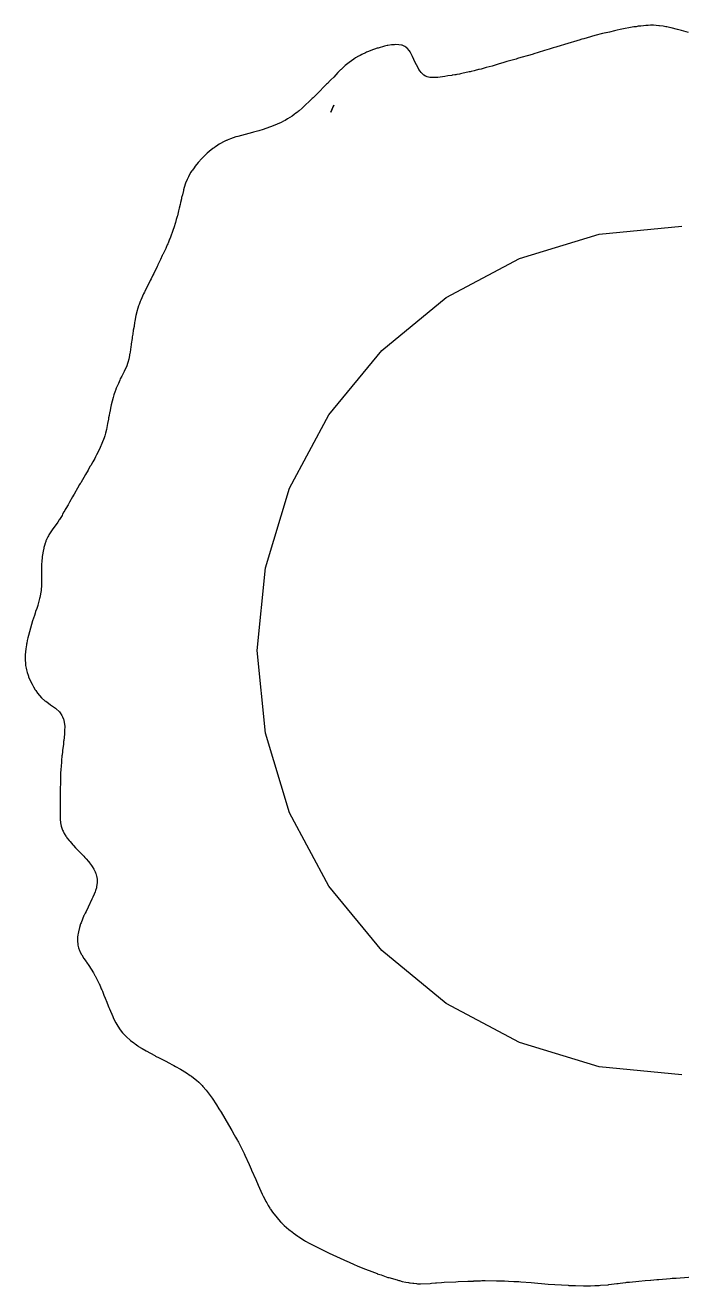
# Model space of a CAD drawing. Header units: metres. Extents: x 2 to 194, y 4 to 190.
# Drawn here: x 2.2 to 98.1, y 4.4 to 188.5 of the extents above; entities that cross this region are included whole.
import ezdxf

# ---------------------------------------------------------------- set-up
doc = ezdxf.new("R2010")
doc.units = ezdxf.units.M

msp = doc.modelspace()

# ---------------------------------------------------------------- linework, layer by layer
for p, q in [((89.12, 187.88), (88.66, 187.76)), ((91.12, 188.25), (89.12, 187.88)), ((91.43, 188.28), (91.12, 188.25)), ((91.75, 188.34), (91.43, 188.28)), ((92.13, 188.37), (91.75, 188.34)), ((92.52, 188.42), (92.13, 188.37)), ((92.87, 188.45), (92.52, 188.42)), ((93.21, 188.47), (92.87, 188.45)), ((93.54, 188.48), (93.21, 188.47)), ((93.76, 188.49), (93.54, 188.48)), ((93.95, 188.5), (93.76, 188.49)), ((94.34, 188.47), (93.95, 188.5)), ((94.74, 188.43), (94.34, 188.47)), ((94.86, 188.42), (94.74, 188.43)), ((95.39, 188.35), (94.86, 188.42)), ((95.78, 188.28), (95.39, 188.35)), ((95.91, 188.26), (95.78, 188.28)), ((96.31, 188.16), (95.91, 188.26)), ((96.56, 188.11), (96.31, 188.16)), ((97.47, 187.89), (96.56, 188.11)), ((98.07, 187.71), (97.47, 187.89)), ((83.26, 186.38), (80.98, 185.68)), ((83.38, 186.41), (83.26, 186.38)), ((83.51, 186.45), (83.38, 186.41)), ((83.81, 186.52), (83.51, 186.45)), ((84.29, 186.67), (83.81, 186.52)), ((85.43, 186.97), (84.29, 186.67)), ((86.51, 187.28), (85.43, 186.97)), ((87.01, 187.38), (86.51, 187.28)), ((87.04, 187.39), (87.01, 187.38)), ((87.06, 187.39), (87.04, 187.39)), ((87.53, 187.5), (87.06, 187.39)), ((88.26, 187.67), (87.53, 187.5)), ((88.66, 187.76), (88.26, 187.67)), ((99.08, 187.42), (98.07, 187.71)), ((51.4, 184.21), (51.13, 184.09)), ((51.93, 184.48), (51.4, 184.21)), ((52.07, 184.54), (51.93, 184.48)), ((52.21, 184.59), (52.07, 184.54)), ((52.6, 184.77), (52.21, 184.59)), ((52.72, 184.82), (52.6, 184.77)), ((53.64, 185.12), (52.72, 184.82)), ((53.76, 185.16), (53.64, 185.12)), ((54.68, 185.42), (53.76, 185.16)), ((55.08, 185.52), (54.68, 185.42)), ((55.2, 185.54), (55.08, 185.52)), ((55.72, 185.62), (55.2, 185.54)), ((56.12, 185.65), (55.72, 185.62)), ((56.24, 185.66), (56.12, 185.65)), ((56.77, 185.64), (56.24, 185.66)), ((57.16, 185.6), (56.77, 185.64)), ((57.29, 185.56), (57.16, 185.6)), ((57.69, 185.39), (57.29, 185.56)), ((57.81, 185.3), (57.69, 185.39)), ((57.86, 185.26), (57.81, 185.3)), ((58, 185.13), (57.86, 185.26)), ((58.33, 184.76), (58, 185.13)), ((58.35, 184.73), (58.33, 184.76)), ((58.43, 184.6), (58.35, 184.73)), ((58.65, 184.21), (58.43, 184.6)), ((58.78, 183.94), (58.65, 184.21)), ((76.24, 184.23), (75.7, 184.07)), ((76.41, 184.28), (76.24, 184.23)), ((76.5, 184.31), (76.41, 184.28)), ((77.13, 184.49), (76.5, 184.31)), ((78.04, 184.78), (77.13, 184.49)), ((78.75, 184.99), (78.04, 184.78)), ((79.33, 185.19), (78.75, 184.99)), ((79.73, 185.3), (79.33, 185.19)), ((79.87, 185.34), (79.73, 185.3)), ((80.36, 185.5), (79.87, 185.34)), ((80.98, 185.68), (80.36, 185.5)), ((48.97, 182.61), (48.56, 182.23)), ((49.53, 183.06), (48.97, 182.61)), ((50.21, 183.54), (49.53, 183.06)), ((50.46, 183.71), (50.21, 183.54)), ((50.9, 183.96), (50.46, 183.71)), ((51.03, 184.04), (50.9, 183.96)), ((51.13, 184.09), (51.03, 184.04)), ((59.19, 183.07), (58.78, 183.94)), ((59.56, 182.38), (59.19, 183.07)), ((59.73, 182.05), (59.56, 182.38)), ((70.41, 182.53), (69.54, 182.3)), ((71.29, 182.82), (70.41, 182.53)), ((72.1, 183.05), (71.29, 182.82)), ((72.42, 183.16), (72.1, 183.05)), ((72.58, 183.21), (72.42, 183.16)), ((73.91, 183.56), (72.58, 183.21)), ((74.12, 183.62), (73.91, 183.56)), ((74.6, 183.76), (74.12, 183.62)), ((75.7, 184.07), (74.6, 183.76)), ((46.88, 180.52), (46.76, 180.4)), ((47.28, 180.92), (46.88, 180.52)), ((47.91, 181.58), (47.28, 180.92)), ((48.3, 181.98), (47.91, 181.58)), ((48.37, 182.04), (48.3, 181.98)), ((48.56, 182.23), (48.37, 182.04)), ((59.9, 181.78), (59.73, 182.05)), ((60.04, 181.6), (59.9, 181.78)), ((60.42, 181.21), (60.04, 181.6)), ((60.67, 181.07), (60.42, 181.21)), ((60.81, 181), (60.67, 181.07)), ((60.94, 180.95), (60.81, 181)), ((61.34, 180.87), (60.94, 180.95)), ((61.46, 180.85), (61.34, 180.87)), ((61.99, 180.86), (61.46, 180.85)), ((62.11, 180.87), (61.99, 180.86)), ((62.51, 180.87), (62.11, 180.87)), ((63.51, 181), (62.51, 180.87)), ((63.97, 181.09), (63.51, 181)), ((64.53, 181.16), (63.97, 181.09)), ((64.59, 181.18), (64.53, 181.16)), ((64.99, 181.25), (64.59, 181.18)), ((65.12, 181.26), (64.99, 181.25)), ((65.24, 181.29), (65.12, 181.26)), ((65.64, 181.36), (65.24, 181.29)), ((65.82, 181.38), (65.64, 181.36)), ((66.01, 181.43), (65.82, 181.38)), ((67.08, 181.68), (66.01, 181.43)), ((67.2, 181.71), (67.08, 181.68)), ((67.34, 181.74), (67.2, 181.71)), ((67.77, 181.84), (67.34, 181.74)), ((67.92, 181.88), (67.77, 181.84)), ((68.42, 182.01), (67.92, 181.88)), ((68.46, 182.02), (68.42, 182.01)), ((68.5, 182.03), (68.46, 182.02)), ((68.81, 182.1), (68.5, 182.03)), ((69.54, 182.3), (68.81, 182.1)), ((46.24, 179.87), (44.8, 178.43)), ((46.36, 180), (46.24, 179.87)), ((46.76, 180.4), (46.36, 180)), ((43.22, 176.89), (43.08, 176.76)), ((43.63, 177.28), (43.22, 176.89)), ((43.74, 177.4), (43.63, 177.28)), ((44.15, 177.79), (43.74, 177.4)), ((44.28, 177.91), (44.15, 177.79)), ((44.8, 178.43), (44.28, 177.91)), ((46.85, 175.79), (47.28, 176.82)), ((47.28, 176.82), (47.07, 176.3)), ((41.2, 175.23), (40.56, 174.83)), ((41.51, 175.45), (41.2, 175.23)), ((41.63, 175.54), (41.51, 175.45)), ((41.98, 175.81), (41.63, 175.54)), ((42.1, 175.9), (41.98, 175.81)), ((42.23, 176.01), (42.1, 175.9)), ((42.67, 176.38), (42.23, 176.01)), ((43.08, 176.76), (42.67, 176.38)), ((47.07, 176.3), (46.85, 175.79)), ((36.98, 173.25), (36.35, 173.08)), ((38.45, 173.79), (36.98, 173.25)), ((39.59, 174.28), (38.45, 173.79)), ((39.97, 174.48), (39.59, 174.28)), ((40.19, 174.6), (39.97, 174.48)), ((40.56, 174.83), (40.19, 174.6)), ((31.19, 171.45), (30.77, 171.23)), ((31.59, 171.64), (31.19, 171.45)), ((31.66, 171.67), (31.59, 171.64)), ((31.72, 171.7), (31.66, 171.67)), ((32.24, 171.92), (31.72, 171.7)), ((32.99, 172.17), (32.24, 171.92)), ((33.28, 172.26), (32.99, 172.17)), ((35.42, 172.82), (33.28, 172.26)), ((35.56, 172.86), (35.42, 172.82)), ((36.15, 173.02), (35.56, 172.86)), ((36.35, 173.08), (36.15, 173.02)), ((28.56, 169.58), (28.07, 169.09)), ((28.6, 169.62), (28.56, 169.58)), ((28.8, 169.79), (28.6, 169.62)), ((29.11, 170.06), (28.8, 169.79)), ((29.66, 170.48), (29.11, 170.06)), ((29.83, 170.6), (29.66, 170.48)), ((30.07, 170.77), (29.83, 170.6)), ((30.15, 170.83), (30.07, 170.77)), ((30.58, 171.11), (30.15, 170.83)), ((30.77, 171.23), (30.58, 171.11)), ((26.91, 167.68), (26.65, 167.34)), ((27.07, 167.93), (26.91, 167.68)), ((27.49, 168.44), (27.07, 167.93)), ((28.01, 169.02), (27.49, 168.44)), ((27.49, 168.44), (27.49, 168.44)), ((28.07, 169.09), (28.01, 169.02)), ((25.88, 165.97), (25.66, 165.42)), ((26.07, 166.36), (25.88, 165.97)), ((26.33, 166.86), (26.07, 166.36)), ((26.4, 166.98), (26.33, 166.86)), ((26.57, 167.22), (26.4, 166.98)), ((26.65, 167.34), (26.57, 167.22)), ((25.33, 164.37), (25.19, 163.73)), ((25.36, 164.47), (25.33, 164.37)), ((25.61, 165.26), (25.36, 164.47)), ((25.66, 165.42), (25.61, 165.26)), ((24.86, 162.31), (24.74, 161.76)), ((24.94, 162.6), (24.86, 162.31)), ((25.04, 163.14), (24.94, 162.62)), ((24.94, 162.62), (24.94, 162.6)), ((25.07, 163.27), (25.04, 163.14)), ((25.08, 163.33), (25.07, 163.27)), ((25.19, 163.73), (25.08, 163.33)), ((24.4, 160.42), (24.3, 160.1)), ((24.43, 160.53), (24.4, 160.42)), ((24.46, 160.66), (24.43, 160.53)), ((24.64, 161.37), (24.46, 160.66)), ((24.74, 161.76), (24.64, 161.37)), ((23.79, 158.51), (23.44, 157.51)), ((23.97, 159.04), (23.79, 158.51)), ((24.13, 159.55), (23.97, 159.04)), ((24.17, 159.68), (24.13, 159.55)), ((24.3, 160.1), (24.17, 159.68)), ((86.04, 157.96), (98.13, 159.15)), ((23.05, 156.54), (22.98, 156.42)), ((23.1, 156.65), (23.05, 156.54)), ((23.33, 157.22), (23.1, 156.65)), ((23.39, 157.4), (23.33, 157.22)), ((23.44, 157.51), (23.39, 157.4)), ((74.41, 154.43), (86.04, 157.96)), ((22.26, 154.87), (21.99, 154.26)), ((22.31, 154.96), (22.26, 154.87)), ((22.33, 155), (22.31, 154.96)), ((22.76, 155.9), (22.33, 155)), ((22.81, 156.02), (22.76, 155.9)), ((22.98, 156.42), (22.81, 156.02)), ((21.51, 153.27), (21.25, 152.73)), ((21.6, 153.43), (21.51, 153.27)), ((21.63, 153.5), (21.6, 153.43)), ((21.99, 154.26), (21.63, 153.5)), ((63.69, 148.7), (74.41, 154.43)), ((20.51, 151.2), (20.38, 150.96)), ((20.63, 151.45), (20.51, 151.2)), ((20.82, 151.88), (20.63, 151.45)), ((20.87, 151.96), (20.82, 151.88)), ((21.01, 152.24), (20.87, 151.96)), ((21.07, 152.37), (21.01, 152.24)), ((21.25, 152.73), (21.07, 152.37)), ((19.52, 149.24), (19.13, 148.34)), ((19.64, 149.48), (19.52, 149.24)), ((19.71, 149.62), (19.64, 149.48)), ((19.77, 149.75), (19.71, 149.62)), ((20.38, 150.96), (19.77, 149.75)), ((18.8, 147.5), (18.69, 147.16)), ((18.86, 147.69), (18.8, 147.5)), ((19.04, 148.13), (18.86, 147.69)), ((19.13, 148.34), (19.04, 148.13)), ((54.29, 140.99), (63.69, 148.7)), ((18.41, 146.11), (18.23, 145.24)), ((18.54, 146.62), (18.41, 146.11)), ((18.55, 146.68), (18.54, 146.62)), ((18.69, 147.16), (18.55, 146.68)), ((18.02, 143.93), (17.94, 143.37)), ((18.13, 144.49), (18.02, 143.93)), ((18.14, 144.54), (18.13, 144.49)), ((18.19, 145.06), (18.14, 144.54)), ((18.23, 145.24), (18.19, 145.06)), ((17.72, 141.93), (17.71, 141.75)), ((17.84, 142.73), (17.72, 141.93)), ((17.87, 142.98), (17.84, 142.73)), ((17.94, 143.37), (17.87, 142.98)), ((17.48, 140.25), (17.36, 139.72)), ((17.49, 140.37), (17.48, 140.25)), ((17.51, 140.49), (17.49, 140.37)), ((17.61, 141.09), (17.51, 140.49)), ((17.68, 141.57), (17.61, 141.09)), ((17.71, 141.75), (17.68, 141.57)), ((46.58, 131.6), (54.29, 140.99)), ((17.06, 138.73), (16.68, 137.91)), ((17.18, 139.07), (17.06, 138.73)), ((17.23, 139.24), (17.18, 139.07)), ((17.36, 139.72), (17.23, 139.24)), ((16.05, 136.65), (15.86, 136.18)), ((16.13, 136.82), (16.05, 136.65)), ((16.35, 137.23), (16.13, 136.82)), ((16.59, 137.71), (16.35, 137.23)), ((16.65, 137.82), (16.59, 137.71)), ((16.68, 137.91), (16.65, 137.82)), ((15.19, 134.5), (15.08, 134.13)), ((15.38, 135.03), (15.19, 134.5)), ((15.41, 135.15), (15.38, 135.03)), ((15.53, 135.48), (15.41, 135.15)), ((15.56, 135.55), (15.53, 135.48)), ((15.86, 136.18), (15.56, 135.55)), ((14.74, 132.81), (14.59, 131.99)), ((14.79, 133.03), (14.74, 132.81)), ((15.07, 134.1), (14.79, 133.03)), ((15.08, 134.13), (15.07, 134.1)), ((14.39, 130.94), (14.28, 130.33)), ((14.42, 131.14), (14.39, 130.94)), ((14.5, 131.49), (14.42, 131.14)), ((14.57, 131.86), (14.5, 131.49)), ((14.59, 131.99), (14.57, 131.86)), ((40.85, 120.88), (46.58, 131.6)), ((13.96, 128.91), (13.85, 128.5)), ((14.09, 129.42), (13.96, 128.91)), ((14.28, 130.33), (14.09, 129.42)), ((13.44, 127.37), (13.2, 126.8)), ((13.77, 128.24), (13.44, 127.37)), ((13.85, 128.5), (13.77, 128.24)), ((12.53, 125.45), (12.41, 125.2)), ((12.67, 125.73), (12.53, 125.45)), ((12.93, 126.26), (12.67, 125.73)), ((13.2, 126.8), (12.93, 126.26)), ((11.43, 123.52), (11.07, 122.85)), ((11.5, 123.65), (11.43, 123.52)), ((11.75, 124.06), (11.5, 123.65)), ((11.83, 124.19), (11.75, 124.06)), ((12.1, 124.71), (11.83, 124.19)), ((12.41, 125.2), (12.1, 124.71)), ((10.27, 121.54), (10.19, 121.4)), ((10.35, 121.66), (10.27, 121.54)), ((11.07, 122.85), (10.35, 121.66)), ((9.29, 119.86), (9.14, 119.61)), ((9.38, 119.98), (9.29, 119.86)), ((9.62, 120.41), (9.38, 119.98)), ((9.69, 120.53), (9.62, 120.41)), ((9.87, 120.87), (9.69, 120.53)), ((10.19, 121.4), (9.87, 120.87)), ((37.33, 109.25), (40.85, 120.88)), ((8.26, 118.03), (8.09, 117.76)), ((8.42, 118.3), (8.26, 118.03)), ((8.5, 118.45), (8.42, 118.3)), ((8.7, 118.83), (8.5, 118.45)), ((9.14, 119.61), (8.7, 118.83)), ((7.19, 116.22), (7, 115.91)), ((7.26, 116.31), (7.19, 116.22)), ((7.34, 116.45), (7.26, 116.31)), ((7.62, 116.89), (7.34, 116.45)), ((7.71, 117.07), (7.62, 116.89)), ((7.9, 117.39), (7.71, 117.07)), ((8.02, 117.6), (7.9, 117.39)), ((8.09, 117.76), (8.02, 117.6)), ((5.97, 114.49), (5.69, 114.04)), ((6.16, 114.78), (5.97, 114.49)), ((7, 115.91), (6.16, 114.78)), ((5.09, 112.66), (4.96, 112.18)), ((5.24, 113.1), (5.09, 112.68)), ((5.09, 112.68), (5.09, 112.66)), ((5.27, 113.17), (5.24, 113.1)), ((5.29, 113.23), (5.27, 113.17)), ((5.35, 113.36), (5.29, 113.23)), ((5.53, 113.76), (5.35, 113.36)), ((5.62, 113.92), (5.53, 113.76)), ((5.69, 114.04), (5.62, 113.92)), ((4.71, 110.62), (4.68, 110.32)), ((4.74, 110.88), (4.71, 110.62)), ((4.77, 111.14), (4.74, 110.88)), ((4.85, 111.66), (4.77, 111.14)), ((4.95, 112.12), (4.85, 111.66)), ((4.96, 112.18), (4.95, 112.12)), ((4.63, 109.45), (4.6, 108.53)), ((4.68, 110.32), (4.63, 109.62)), ((4.63, 109.62), (4.63, 109.51)), ((4.63, 109.51), (4.63, 109.45)), ((36.13, 97.15), (37.33, 109.25)), ((4.6, 108.53), (4.61, 106.75)), ((4.57, 105.9), (4.39, 104.88)), ((4.61, 106.75), (4.57, 105.92)), ((4.57, 105.92), (4.57, 105.9)), ((3.92, 103.29), (3.76, 102.85)), ((4.07, 103.74), (3.92, 103.29)), ((4.09, 103.79), (4.07, 103.74)), ((4.25, 104.36), (4.09, 103.79)), ((4.35, 104.75), (4.25, 104.36)), ((4.39, 104.88), (4.35, 104.75)), ((3.33, 101.49), (2.7, 99.34)), ((3.59, 102.29), (3.33, 101.49)), ((3.68, 102.62), (3.59, 102.29)), ((3.76, 102.85), (3.68, 102.62)), ((2.41, 97.97), (2.34, 97.42)), ((2.43, 98.09), (2.41, 97.97)), ((2.46, 98.22), (2.43, 98.09)), ((2.54, 98.61), (2.46, 98.22)), ((2.64, 99.01), (2.54, 98.61)), ((2.7, 99.34), (2.64, 99.01)), ((2.26, 96.4), (2.25, 96.14)), ((2.25, 96.14), (2.25, 96.01)), ((2.25, 96.01), (2.25, 95.68)), ((2.3, 97.05), (2.26, 96.4)), ((2.32, 97.31), (2.3, 97.05)), ((2.34, 97.42), (2.32, 97.31)), ((37.33, 85.06), (36.13, 97.15)), ((2.25, 95.68), (2.27, 95.36)), ((2.27, 95.36), (2.29, 95.09)), ((2.29, 95.09), (2.31, 94.96)), ((2.31, 94.96), (2.38, 94.56)), ((2.38, 94.56), (2.42, 94.33)), ((2.42, 94.33), (2.53, 93.95)), ((2.53, 93.95), (2.67, 93.53)), ((2.67, 93.53), (2.72, 93.4)), ((2.72, 93.4), (2.74, 93.33)), ((2.74, 93.33), (2.93, 92.87)), ((2.93, 92.87), (3.24, 92.23)), ((3.24, 92.23), (3.45, 91.85)), ((3.45, 91.85), (3.71, 91.43)), ((3.71, 91.43), (3.78, 91.31)), ((3.78, 91.31), (4.05, 90.9)), ((4.05, 90.9), (4.6, 90.24)), ((4.6, 90.24), (5.1, 89.82)), ((5.1, 89.82), (5.24, 89.73)), ((5.24, 89.73), (5.43, 89.59)), ((5.43, 89.59), (5.62, 89.44)), ((5.62, 89.44), (5.95, 89.23)), ((5.95, 89.23), (6.66, 88.73)), ((6.66, 88.73), (6.7, 88.7)), ((6.7, 88.7), (7.25, 88.18)), ((7.25, 88.18), (7.35, 88.05)), ((7.35, 88.05), (7.6, 87.65)), ((7.6, 87.65), (7.69, 87.48)), ((7.69, 87.48), (7.83, 87.13)), ((7.83, 87.13), (7.86, 87.01)), ((7.86, 87.01), (7.95, 86.61)), ((7.95, 86.61), (7.97, 86.49)), ((7.97, 84.92), (7.86, 84)), ((7.97, 86.49), (8.01, 85.96)), ((8, 85.57), (7.97, 85.05)), ((7.97, 85.05), (7.97, 84.98)), ((7.97, 84.98), (7.97, 84.92)), ((8.01, 85.96), (8, 85.57)), ((40.85, 73.43), (37.33, 85.06)), ((7.81, 83.48), (7.7, 82.57)), ((7.85, 83.88), (7.81, 83.48)), ((7.86, 84), (7.85, 83.88)), ((7.55, 81.07), (7.53, 80.87)), ((7.61, 81.79), (7.55, 81.07)), ((7.62, 81.91), (7.61, 81.79)), ((7.68, 82.37), (7.62, 81.91)), ((7.69, 82.44), (7.68, 82.37)), ((7.7, 82.57), (7.69, 82.44)), ((7.42, 79.21), (7.38, 77.74)), ((7.44, 79.7), (7.42, 79.3)), ((7.42, 79.3), (7.42, 79.21)), ((7.45, 79.83), (7.44, 79.7)), ((7.49, 80.22), (7.45, 79.83)), ((7.53, 80.87), (7.49, 80.22)), ((7.38, 77.61), (7.36, 77.15)), ((7.38, 77.74), (7.38, 77.61)), ((7.36, 75.7), (7.35, 75.08)), ((7.36, 77.15), (7.36, 75.76)), ((7.36, 75.76), (7.36, 75.7)), ((7.35, 75.08), (7.34, 75)), ((7.34, 75), (7.36, 73)), ((7.36, 73), (7.36, 72.78)), ((7.36, 72.78), (7.37, 72.52)), ((7.37, 72.52), (7.42, 72)), ((7.42, 72), (7.5, 71.48)), ((46.58, 62.71), (40.85, 73.43)), ((7.5, 71.48), (7.54, 71.36)), ((7.54, 71.36), (7.7, 70.93)), ((7.7, 70.93), (7.78, 70.75)), ((7.78, 70.75), (7.94, 70.43)), ((7.94, 70.43), (8.17, 70.05)), ((8.17, 70.05), (8.25, 69.92)), ((8.25, 69.92), (8.34, 69.8)), ((8.34, 69.8), (8.66, 69.39)), ((8.66, 69.39), (8.79, 69.23)), ((8.79, 69.23), (9.21, 68.76)), ((9.21, 68.76), (9.27, 68.69)), ((9.27, 68.69), (9.59, 68.34)), ((9.59, 68.34), (10.57, 67.34)), ((10.57, 67.34), (10.78, 67.1)), ((10.78, 67.1), (10.97, 66.91)), ((10.97, 66.91), (11.06, 66.81)), ((11.06, 66.81), (11.1, 66.78)), ((11.1, 66.78), (11.15, 66.71)), ((11.15, 66.71), (11.49, 66.31)), ((11.49, 66.31), (11.54, 66.26)), ((11.54, 66.26), (11.64, 66.13)), ((11.64, 66.13), (11.94, 65.73)), ((11.94, 65.73), (12.01, 65.6)), ((12.01, 65.6), (12.26, 65.21)), ((12.26, 65.21), (12.44, 64.84)), ((12.44, 64.84), (12.52, 64.69)), ((12.52, 64.69), (12.56, 64.57)), ((12.56, 64.57), (12.67, 64.17)), ((12.72, 63), (12.65, 62.6)), ((12.67, 64.17), (12.68, 64.1)), ((12.68, 64.1), (12.74, 63.65)), ((12.74, 63.13), (12.72, 63)), ((12.74, 63.65), (12.75, 63.52)), ((12.75, 63.52), (12.74, 63.13)), ((54.29, 53.31), (46.58, 62.71)), ((11.97, 60.82), (11.42, 59.67)), ((12.1, 61.11), (11.97, 60.82)), ((12.32, 61.56), (12.1, 61.11)), ((12.44, 61.88), (12.32, 61.56)), ((12.51, 62.08), (12.44, 61.88)), ((12.63, 62.48), (12.51, 62.08)), ((12.65, 62.6), (12.63, 62.48)), ((11.12, 59.02), (11, 58.8)), ((11.42, 59.67), (11.12, 59.02)), ((10.34, 57.22), (10.18, 56.69)), ((10.39, 57.38), (10.34, 57.22)), ((10.81, 58.43), (10.39, 57.38)), ((10.84, 58.5), (10.81, 58.43)), ((11, 58.8), (10.84, 58.5)), ((9.9, 55.3), (9.89, 55.24)), ((9.94, 55.62), (9.9, 55.3)), ((9.98, 55.82), (9.94, 55.62)), ((10.02, 56.07), (9.98, 55.82)), ((10.18, 56.69), (10.02, 56.07)), ((9.89, 55.24), (9.89, 54.78)), ((9.89, 54.78), (9.89, 54.7)), ((9.89, 54.7), (9.91, 54.25)), ((9.91, 54.25), (9.93, 54.13)), ((9.93, 54.13), (10.03, 53.73)), ((10.03, 53.73), (10.18, 53.33)), ((10.18, 53.33), (10.23, 53.21)), ((10.23, 53.21), (10.43, 52.81)), ((10.43, 52.81), (10.49, 52.69)), ((10.49, 52.69), (10.82, 52.15)), ((10.82, 52.15), (11.14, 51.72)), ((11.14, 51.72), (11.2, 51.62)), ((11.2, 51.62), (11.54, 51.12)), ((63.69, 45.6), (54.29, 53.31)), ((11.54, 51.12), (12.2, 50.08)), ((12.2, 50.08), (12.42, 49.69)), ((12.42, 49.69), (12.45, 49.64)), ((12.45, 49.64), (13, 48.55)), ((13, 48.55), (13.02, 48.51)), ((13.02, 48.51), (13.23, 48)), ((13.23, 48), (13.34, 47.75)), ((13.34, 47.75), (13.41, 47.6)), ((13.41, 47.6), (13.51, 47.37)), ((13.51, 47.37), (13.73, 46.82)), ((13.73, 46.82), (13.92, 46.36)), ((13.92, 46.36), (14.01, 46.13)), ((14.01, 46.13), (14.05, 46.04)), ((14.05, 46.04), (14.47, 45.02)), ((14.47, 45.02), (14.51, 44.9)), ((14.51, 44.9), (14.54, 44.83)), ((14.54, 44.83), (15.02, 43.67)), ((74.41, 39.87), (63.69, 45.6)), ((15.02, 43.67), (15.14, 43.42)), ((15.14, 43.42), (15.46, 42.77)), ((15.46, 42.77), (15.76, 42.28)), ((15.76, 42.28), (15.86, 42.12)), ((15.86, 42.12), (16.02, 41.88)), ((16.02, 41.88), (16.11, 41.76)), ((16.11, 41.76), (16.47, 41.31)), ((16.47, 41.31), (16.58, 41.18)), ((16.58, 41.18), (16.69, 41.06)), ((16.69, 41.06), (17.08, 40.67)), ((17.08, 40.67), (17.5, 40.29)), ((17.5, 40.29), (17.63, 40.17)), ((17.63, 40.17), (18.09, 39.82)), ((18.09, 39.82), (18.19, 39.75)), ((18.19, 39.75), (18.28, 39.69)), ((18.28, 39.69), (18.67, 39.41)), ((18.67, 39.41), (18.8, 39.33)), ((18.8, 39.33), (19.2, 39.08)), ((19.2, 39.08), (19.31, 39.01)), ((19.31, 39.01), (19.91, 38.66)), ((86.04, 36.34), (74.41, 39.87)), ((19.91, 38.66), (21.15, 37.98)), ((21.15, 37.98), (21.29, 37.91)), ((21.29, 37.91), (21.82, 37.65)), ((21.82, 37.65), (21.9, 37.6)), ((21.9, 37.6), (21.99, 37.56)), ((21.99, 37.56), (22.96, 37.05)), ((22.96, 37.05), (23.02, 37.02)), ((23.02, 37.02), (23.96, 36.52)), ((23.96, 36.52), (24.17, 36.4)), ((24.17, 36.4), (24.92, 35.98)), ((24.92, 35.98), (25.77, 35.47)), ((25.77, 35.47), (26.34, 35.07)), ((26.34, 35.07), (26.5, 34.95)), ((98.13, 35.15), (86.04, 36.34)), ((26.5, 34.95), (27.08, 34.51)), ((27.08, 34.51), (27.23, 34.37)), ((27.23, 34.37), (27.57, 34.08)), ((27.57, 34.08), (27.67, 33.98)), ((27.67, 33.98), (28.06, 33.59)), ((28.06, 33.59), (28.2, 33.44)), ((28.2, 33.44), (28.64, 32.93)), ((28.64, 32.93), (29.53, 31.77)), ((29.53, 31.77), (30.17, 30.79)), ((30.17, 30.79), (30.51, 30.22)), ((30.51, 30.22), (30.83, 29.72)), ((30.83, 29.72), (31.92, 27.84)), ((31.92, 27.84), (32.39, 27.04)), ((32.39, 27.04), (32.75, 26.39)), ((32.75, 26.39), (32.95, 26.07)), ((32.95, 26.07), (33.22, 25.58)), ((33.22, 25.58), (33.29, 25.46)), ((33.29, 25.46), (33.36, 25.33)), ((33.36, 25.33), (33.8, 24.47)), ((33.8, 24.47), (34.19, 23.66)), ((34.19, 23.66), (34.31, 23.43)), ((34.31, 23.43), (34.93, 22.09)), ((34.93, 22.09), (35.24, 21.37)), ((35.24, 21.37), (35.3, 21.25)), ((35.3, 21.25), (35.92, 19.88)), ((35.92, 19.88), (36.27, 19.03)), ((36.27, 19.03), (36.84, 17.74)), ((36.84, 17.74), (37, 17.45)), ((37, 17.45), (37.31, 16.8)), ((37.31, 16.8), (37.37, 16.68)), ((37.37, 16.68), (37.5, 16.46)), ((37.5, 16.46), (37.72, 16.06)), ((37.72, 16.06), (37.97, 15.68)), ((37.97, 15.68), (38.01, 15.61)), ((38.01, 15.61), (38.08, 15.52)), ((38.08, 15.52), (38.34, 15.11)), ((38.34, 15.11), (39.01, 14.26)), ((39.01, 14.26), (39.2, 14.03)), ((39.2, 14.03), (39.54, 13.68)), ((39.54, 13.68), (39.64, 13.58)), ((39.64, 13.58), (39.71, 13.51)), ((39.71, 13.51), (40.07, 13.16)), ((40.07, 13.16), (40.74, 12.56)), ((40.74, 12.56), (41.25, 12.16)), ((41.25, 12.16), (41.35, 12.07)), ((41.35, 12.07), (42.03, 11.59)), ((42.03, 11.59), (42.19, 11.48)), ((42.19, 11.48), (43.04, 10.96)), ((43.04, 10.96), (43.19, 10.88)), ((43.19, 10.88), (43.72, 10.58)), ((43.72, 10.58), (46.04, 9.42)), ((46.04, 9.42), (46.33, 9.27)), ((46.33, 9.27), (46.52, 9.18)), ((46.52, 9.18), (46.64, 9.13)), ((46.64, 9.13), (49.32, 7.88)), ((49.32, 7.88), (49.43, 7.83)), ((49.43, 7.83), (50.39, 7.39)), ((50.39, 7.39), (50.61, 7.3)), ((50.61, 7.3), (50.7, 7.27)), ((50.7, 7.27), (51.54, 6.92)), ((51.54, 6.92), (53.24, 6.27)), ((53.24, 6.27), (53.64, 6.13)), ((53.64, 6.13), (53.64, 6.12)), ((53.64, 6.12), (54.2, 5.93)), ((54.2, 5.93), (55.21, 5.58)), ((55.21, 5.58), (55.33, 5.55)), ((55.33, 5.55), (56.56, 5.2)), ((97.26, 5.48), (100.3, 5.73)), ((56.56, 5.2), (56.66, 5.16)), ((56.66, 5.16), (56.77, 5.13)), ((56.77, 5.13), (56.89, 5.1)), ((56.89, 5.1), (57.29, 5)), ((57.29, 5), (57.81, 4.89)), ((57.81, 4.89), (58.21, 4.82)), ((58.21, 4.82), (58.33, 4.8)), ((58.33, 4.8), (58.46, 4.78)), ((58.46, 4.78), (58.85, 4.72)), ((58.85, 4.72), (58.96, 4.71)), ((58.96, 4.71), (59.38, 4.67)), ((59.38, 4.67), (59.5, 4.66)), ((59.5, 4.66), (59.9, 4.65)), ((59.9, 4.65), (59.97, 4.65)), ((59.97, 4.65), (61.36, 4.7)), ((61.36, 4.7), (61.55, 4.71)), ((61.55, 4.71), (62.17, 4.77)), ((62.17, 4.77), (62.31, 4.78)), ((62.31, 4.78), (63.03, 4.82)), ((63.03, 4.82), (63.43, 4.86)), ((63.43, 4.86), (65.13, 4.95)), ((65.13, 4.95), (65.46, 4.98)), ((65.46, 4.98), (66.87, 5.02)), ((66.87, 5.02), (67.2, 5.04)), ((67.2, 5.04), (67.69, 5.05)), ((67.69, 5.05), (67.73, 5.06)), ((67.73, 5.06), (68.71, 5.08)), ((68.71, 5.08), (68.93, 5.1)), ((68.93, 5.1), (69.39, 5.1)), ((69.39, 5.1), (71.06, 5.09)), ((71.06, 5.09), (71.18, 5.09)), ((71.18, 5.09), (72.22, 5.06)), ((72.22, 5.06), (72.82, 5.05)), ((72.82, 5.05), (73.58, 5)), ((73.58, 5), (74.33, 4.96)), ((74.33, 4.96), (74.61, 4.95)), ((74.61, 4.95), (76.13, 4.82)), ((76.13, 4.82), (78.58, 4.6)), ((78.58, 4.6), (81.52, 4.42)), ((81.52, 4.42), (81.62, 4.41)), ((81.62, 4.41), (82.61, 4.37)), ((82.61, 4.37), (83.77, 4.35)), ((83.77, 4.35), (84.67, 4.36)), ((84.67, 4.36), (84.8, 4.36)), ((84.8, 4.36), (85.4, 4.37)), ((85.4, 4.37), (85.43, 4.37)), ((85.43, 4.37), (85.53, 4.38)), ((85.53, 4.38), (86.03, 4.41)), ((86.03, 4.41), (86.26, 4.42)), ((86.26, 4.42), (87.37, 4.51)), ((87.37, 4.51), (87.43, 4.52)), ((87.43, 4.52), (88.23, 4.62)), ((88.23, 4.62), (88.6, 4.67)), ((88.6, 4.67), (88.8, 4.69)), ((88.8, 4.69), (89.12, 4.74)), ((89.12, 4.74), (89.49, 4.78)), ((89.49, 4.78), (89.92, 4.84)), ((89.92, 4.84), (90.09, 4.87)), ((90.09, 4.87), (90.29, 4.89)), ((90.29, 4.89), (90.48, 4.9)), ((90.48, 4.9), (91.84, 5.04)), ((91.84, 5.04), (92.78, 5.11)), ((92.78, 5.11), (93.55, 5.18)), ((93.55, 5.18), (93.57, 5.19)), ((93.57, 5.19), (94.48, 5.25)), ((94.48, 5.25), (94.76, 5.27)), ((94.76, 5.27), (96.43, 5.41)), ((96.43, 5.41), (96.69, 5.44)), ((96.69, 5.44), (96.95, 5.44)), ((96.95, 5.44), (97.26, 5.48))]:
    msp.add_line(p, q)

doc.saveas('drawing.dxf')
